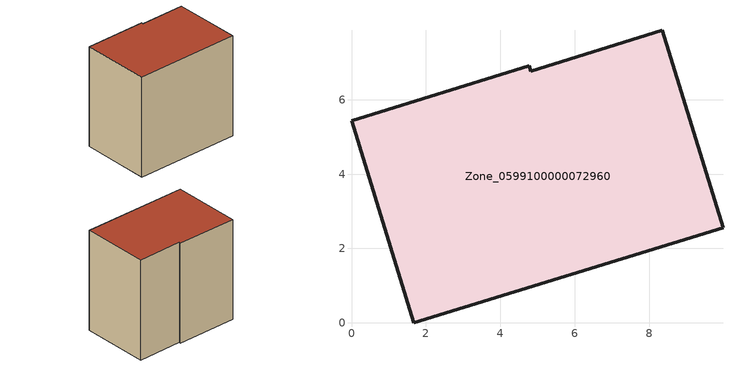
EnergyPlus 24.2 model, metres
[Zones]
Zone_0599100000072960
 floor ground (C_G): 1.67,0 0,5.44 4.78,6.91 4.82,6.76 8.36,7.87 9.99,2.56 z0
 wall outside (C_F): 1.67,0 9.99,2.56 8.36,7.87 4.82,6.76 4.78,6.91 0,5.44 1.67,0 z0:8.34
 roof outside (C_R): 0,5.44 1.67,0 9.99,2.56 8.36,7.87 4.82,6.76 4.78,6.91 z8.34
[BUILDING]
Pand.0599100000072960: North Axis=0; Terrain=City; Loads Convergence Tolerance Value=0.04; Temperature Convergence Tolerance Value=0.4; Solar Distribution=FullExterior; Maximum Number of Warmup Days=25; Minimum Number of Warmup Days=1
[Site:Location]
Rotterdam.The.Hague.AP_ZH_NLD Design_Conditions: Latitude=51.96; Longitude=4.45; Time Zone=1; Elevation=-4.5
[SITE:GROUNDTEMPERATURE:BUILDINGSURFACE]
18, 18, 18, 18, 18, 18, 18, 18, 18, 18, 18, 18
[MATERIAL] Thermal Absorptance=0.9; Solar Absorptance=0.7; Visible Absorptance=0.7
Name | Roughness | Thickness | Conductivity | Density | Specific Heat
G.TI.1975-1991 | MediumSmooth | 0.15 | 0.288461 | 540 | 1210
F.TI.1975-1991 | Rough | 0.3 | 0.230769 | 1920 | 840
R.TI.1975-1991 | MediumRough | 0.2 | 0.153846 | 1500 | 1000
[CONSTRUCTION]
C_G: G.TI.1975-1991
C_F: F.TI.1975-1991
C_R: R.TI.1975-1991
[ZONE]
Zone_0599100000072960: Type=1; Multiplier=1; Ceiling Height=Autocalculate; Volume=Autocalculate; Floor Area=autocalculate; Part of Total Floor Area=Yes
[ZONEINFILTRATION:DESIGNFLOWRATE]
Infil_Zone_0599100000072960: Zone or ZoneList or Space or SpaceList=Zone_0599100000072960; Schedule=AlwaysOn; Design Flow Rate Calculation Method=Flow/Area; Flow Rate per Floor Area=0.003; Constant Term Coefficient=1; Temperature Term Coefficient=0; Velocity Term Coefficient=0; Velocity Squared Term Coefficient=0
[HVACTEMPLATE:ZONE:IDEALLOADSAIRSYSTEM]
Zone_0599100000072960: Maximum Heating Supply Air Temperature=50; Minimum Cooling Supply Air Temperature=13; Maximum Heating Supply Air Humidity Ratio=0.0156; Minimum Cooling Supply Air Humidity Ratio=0.0077; Heating Limit=NoLimit; Cooling Limit=NoLimit; Dehumidification Control Type=ConstantSensibleHeatRatio; Cooling Sensible Heat Ratio=0.7; Dehumidification Setpoint=60; Humidification Control Type=None; Humidification Setpoint=30; Outdoor Air Method=None; Outdoor Air Flow Rate per Person=0.00944; Outdoor Air Flow Rate per Zone Floor Area=0; Outdoor Air Flow Rate per Zone=0; Demand Controlled Ventilation Type=None; Outdoor Air Economizer Type=NoEconomizer; Heat Recovery Type=None; Sensible Heat Recovery Effectiveness=0.7; Latent Heat Recovery Effectiveness=0.65
[ZONECONTROL:THERMOSTAT]
ThermostatControl_Zone_0599100000072960: Zone or ZoneList=Zone_0599100000072960; Control Type Schedule=DualSetpointControlType; Control 1=Thermostat_Zone_0599100000072960; Temperature Difference Between Cutout And Setpoint=0
[THERMOSTATSETPOINT:DUALSETPOINT]
Thermostat_Zone_0599100000072960: Heating Setpoint Temperature Schedule=HeatingSetpoint_Zone_0599100000072960; Cooling Setpoint Temperature Schedule=CoolingSetpoint_Zone_0599100000072960
[SCHEDULE:COMPACT]
HeatingSetpoint_Zone_0599100000072960: Through: 12/31, For: AllDays, Until: 24:00, 21
CoolingSetpoint_Zone_0599100000072960: Through: 12/31, For: AllDays, Until: 24:00, 24
DualSetpointControlType: Through: 12/31, For: AllDays, Until: 24:00, 4
AlwaysOn: Through: 12/31, For: AllDays, Until: 24:00, 1
